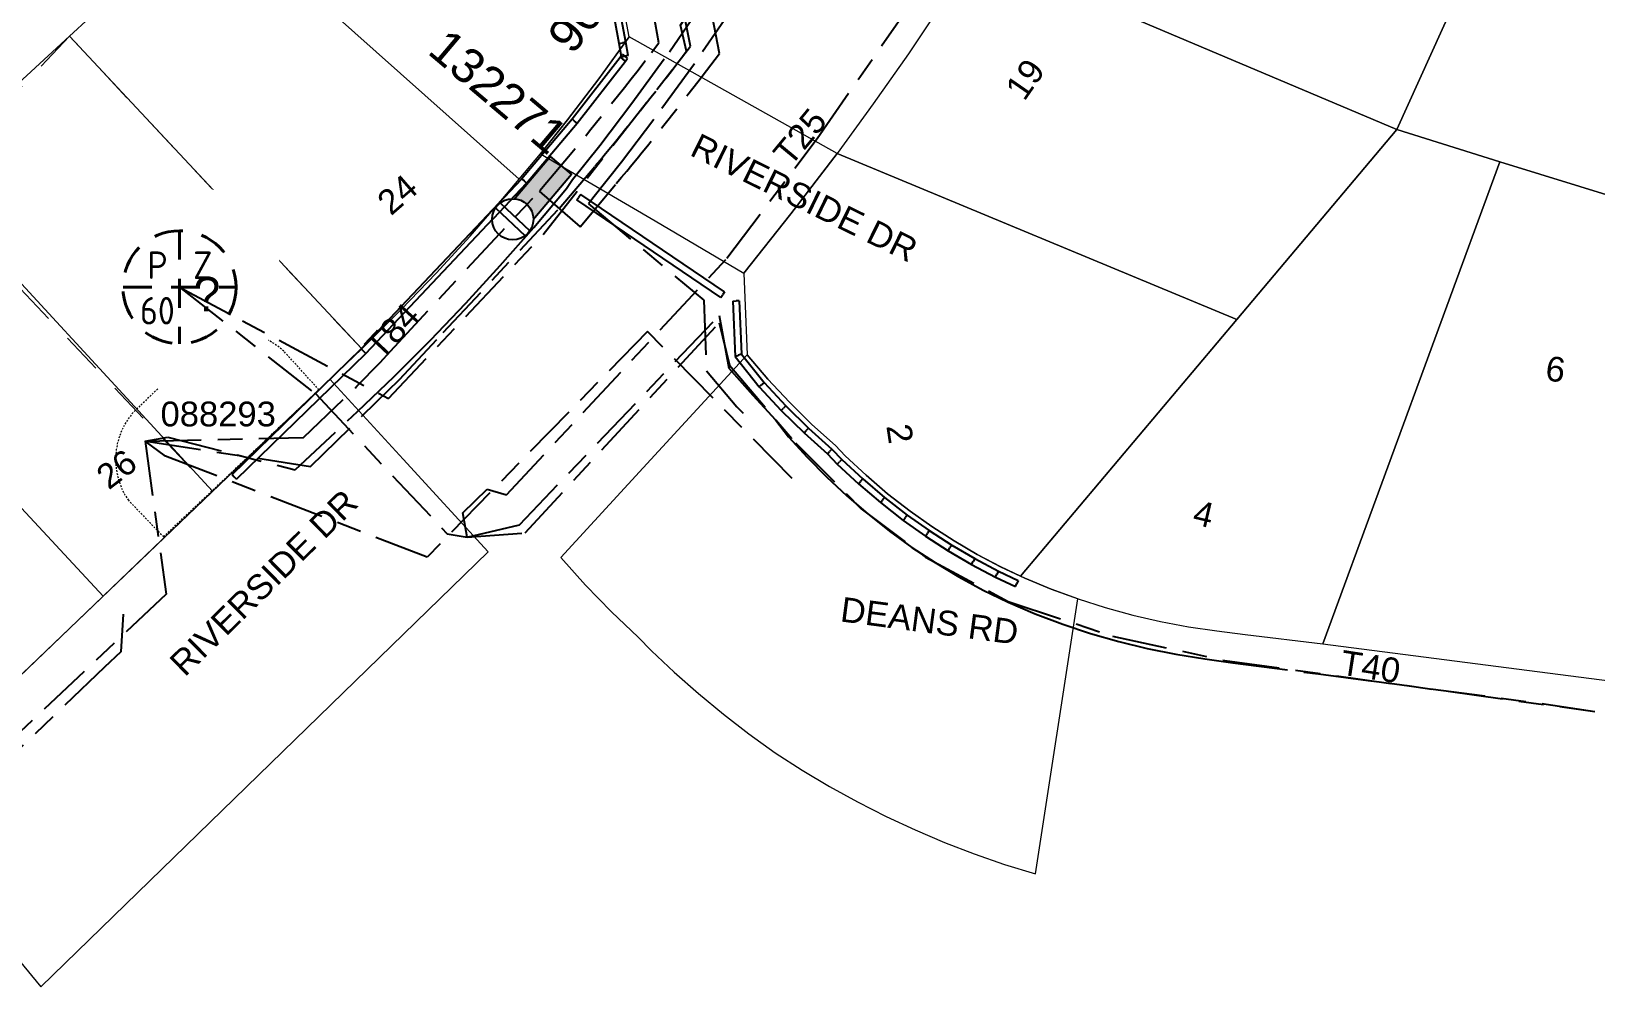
# Model space of a CAD drawing. Header units: metres. Extents: x 299140 to 300955, y 6226202 to 6227439.
# Drawn here: x 299782.6 to 299896.4, y 6226562.6 to 6226632.1 of the extents above; entities that cross this region are included whole.
import ezdxf
from ezdxf.enums import TextEntityAlignment as Align

# ---------------------------------------------------------------- set-up
doc = ezdxf.new("R2010")
doc.units = ezdxf.units.M
for name, pattern in [('Cable Exist UG', [8.2, 4, -1.2, 1.8, -1.2]), ('Dash', [5, 3, -2]), ('HIDDEN', [0.375, 0.25, -0.125]), ('HIDDEN2', [0.1875, 0.125, -0.0625])]:
    doc.linetypes.add(name, pattern=pattern)
doc.layers.get('0').update_dxf_attribs({"color": 6})
for name, color, linetype, lineweight in [('Cadastre Developer_SP_EXT', 9, 'Continuous', 5), ('Cadastre Land Parcels_SP_EXT', 9, 'Continuous', 5), ('Cadastre Other Property_SP_EXT', 9, 'HIDDEN', 5), ('Cadastre Roads_SP_EXT', 9, 'Continuous', 5)]:
    doc.layers.add(name, color=color, linetype=linetype, lineweight=lineweight)
for name, color, linetype in [('Duct_SP_EXT', 7, 'Continuous'), ('Equip_LV_EXT', 7, 'Continuous'), ('Equip_SL_EXT', 7, 'Continuous'), ('Mains_HV_EXT', 7, 'Continuous'), ('Mains_LV_EXT', 7, 'Continuous'), ('Mains_LV_SL_EXT', 7, 'Continuous'), ('Mains_SL_EXT', 7, 'Continuous'), ('SupportsUG_SP_LV_EXT', 7, 'Continuous'), ('SupportsUG_SP_LV_SL_EXT', 7, 'Continuous')]:
    doc.layers.add(name, color=color, linetype=linetype)
doc.styles.add('COLUMN_LABEL', font='arial.ttf')
doc.styles.add('iecARIAL', font='arial.ttf', dxfattribs={"height": 2})
doc.styles.add('IESYMBOL1', font='isocp.shx')
doc.styles.add('POLE_LABEL', font='arial.ttf')
doc.styles.add('SLCP_LABEL', font='arial.ttf', dxfattribs={"height": 3.5})
doc.styles.get("Standard").update_dxf_attribs({"font": 'arial.ttf'})

# ---------------------------------------------------------------- blocks, each defined once
blk = doc.blocks.new('COLUMN_EXT')
blk.add_hatch(color=256).paths.add_polyline_path([(-1.49, 1.48), (-1.49, -1.49), (1.48, -1.49), (1.48, 1.48)])
blk.add_lwpolyline([(-1.49, -1.49), (1.48, -1.49), (1.48, 1.48), (-1.49, 1.48)], close=True)
for tag, height, style, flags, p in [('ASSET_NUM', 2.5, 'COLUMN_LABEL', 8, (2, 2)), ('STRUCTURE_PLANT_NUMBER', 0.2, 'POLE_LABEL', 9, (1.81, 0.03)), ('STREET_CODE', 0.2, 'COLUMN_LABEL', 9, (1.81, -0.2))]:
    blk.add_attdef(tag, text='', height=height, dxfattribs=dict(style=style, flags=flags)).set_placement(p, align=Align.MIDDLE_LEFT)
at = {"flags": 9}
for tag, p in [('COLUMN_TYPE', (1.81, -0.4)), ('OWNED_BY', (1.81, -0.6)), ('STATE', (1.81, -0.8)), ('USAGE', (1.81, -1)), ('LEGEND', (1.81, -1.2)), ('STREETNAME', (1.81, -1.6)), ('SUBURB', (1.81, -1.8)), ('LOCATION', (1.81, -1.4)), ('NOTES', (1.81, -2))]:
    blk.add_attdef(tag, text='', height=0.2, dxfattribs=at).set_placement(p, align=Align.MIDDLE_LEFT)
at = {"flags": 1}
blk.add_attdef('Z', (1.81, -2.35), '', height=0.2, dxfattribs=at)
blk = doc.blocks.new('PILLAR_EXT')
blk.add_hatch(color=256).paths.add_polyline_path([(-2.475, 0.99), (-2.475, -0.99), (2.475, -0.99), (2.475, 0.99)])
blk.add_lwpolyline([(-2.475, -0.99), (2.475, -0.99), (2.475, 0.99), (-2.475, 0.99)], close=True)
at = {"style": 'iecARIAL', "flags": 8}
blk.add_attdef('ASSET_NUM', (1.5, 3.5), '', height=2.5, dxfattribs=at)
for tag, p, flags in [('OWNED_BY', (0, -0.2), 9), ('STATE', (0, -0.4), 9), ('SUPPORT_TYPE', (0, -0.6), 9), ('USAGE', (0, -0.8), 9), ('LEGEND', (0, -1), 9), ('LOCATION', (0, -1.2), 9), ('STREETNAME', (0, -1.8), 9), ('SUBURB', (0, -2), 1), ('NOTES', (0, -1.4), 9), ('PARENT', (0, -1.6), 9)]:
    blk.add_attdef(tag, p, '', height=0.2, dxfattribs=dict(flags=flags))
blk = doc.blocks.new('LV_UG_LINKS_CLOSED_EXT')
blk.add_wipeout([(-1.06, 1.06), (-1.18, 0.92), (-1.29, 0.76), (-1.37, 0.59), (-1.43, 0.42), (-1.48, 0.23), (-1.49, 0.05), (-1.49, -0.14), (-1.46, -0.33), (-1.41, -0.51), (-1.33, -0.68), (-1.24, -0.84), (-1.12, -0.99), (-0.99, -1.12), (-0.84, -1.24), (-0.68, -1.33), (-0.51, -1.41), (-0.33, -1.46), (-0.14, -1.49), (0.05, -1.49), (0.23, -1.48), (0.42, -1.43), (0.59, -1.37), (0.76, -1.29), (0.92, -1.18), (1.06, -1.06), (1.18, -0.92), (1.29, -0.76), (1.37, -0.59), (1.43, -0.42), (1.48, -0.23), (1.49, -0.05), (1.49, 0.14), (1.46, 0.33), (1.41, 0.51), (1.33, 0.68), (1.24, 0.84), (1.12, 0.99), (0.99, 1.12), (0.84, 1.24), (0.68, 1.33), (0.51, 1.41), (0.33, 1.46), (0.14, 1.49), (-0.05, 1.49), (-0.23, 1.48), (-0.42, 1.43), (-0.59, 1.37), (-0.76, 1.29), (-0.92, 1.18)])
for p, q in [((-0.25, -1.48), (-0.25, 1.48)), ((0.25, -1.48), (0.25, 1.48))]:
    blk.add_line(p, q)
blk.add_circle((0, 0), 1.5)
at = {"flags": 9}
for tag, p in [('ACTUAL_STATUS', (0, 0)), ('CONSTRUCTED_VOLTAGE', (0, -0.2)), ('OPERATING_VOLTAGE', (0, -0.6)), ('ORIENTATION', (0, -0.8)), ('STATE', (0, -1)), ('SWITCH_TYPE', (0, -1.2)), ('NO_PHASES', (0, -0.4)), ('USAGE', (0, -1.4)), ('NOTES', (0, -1.6))]:
    blk.add_attdef(tag, text='', height=0.2, dxfattribs=at).set_placement(p, align=Align.MIDDLE_LEFT)
at = {"flags": 1}
blk.add_attdef('Z', (0, 0), '', height=0.2, dxfattribs=at)
blk = doc.blocks.new('SLCP_ZELL_EXT')
blk.add_wipeout([(-0.24, 7.5), (-0.71, 7.47), (-1.17, 7.41), (-1.64, 7.32), (-2.09, 7.21), (-2.54, 7.06), (-2.98, 6.89), (-3.41, 6.69), (-3.82, 6.46), (-4.22, 6.21), (-4.6, 5.93), (-4.96, 5.63), (-5.31, 5.31), (-5.63, 4.96), (-5.93, 4.6), (-6.21, 4.22), (-6.46, 3.82), (-6.69, 3.41), (-6.89, 2.98), (-7.06, 2.54), (-7.21, 2.09), (-7.32, 1.64), (-7.41, 1.17), (-7.47, 0.71), (-7.5, 0.24), (-7.5, -0.24), (-7.47, -0.71), (-7.41, -1.17), (-7.32, -1.64), (-7.21, -2.09), (-7.06, -2.54), (-6.89, -2.98), (-6.69, -3.41), (-6.46, -3.82), (-6.21, -4.22), (-5.93, -4.6), (-5.63, -4.96), (-5.31, -5.31), (-4.96, -5.63), (-4.6, -5.93), (-4.22, -6.21), (-3.82, -6.46), (-3.41, -6.69), (-2.98, -6.89), (-2.54, -7.06), (-2.09, -7.21), (-1.64, -7.32), (-1.17, -7.41), (-0.71, -7.47), (-0.24, -7.5), (0.24, -7.5), (0.71, -7.47), (1.17, -7.41), (1.64, -7.32), (2.09, -7.21), (2.54, -7.06), (2.98, -6.89), (3.41, -6.69), (3.82, -6.46), (4.22, -6.21), (4.6, -5.93), (4.96, -5.63), (5.31, -5.31), (5.63, -4.96), (5.93, -4.6), (6.21, -4.22), (6.46, -3.82), (6.69, -3.41), (6.89, -2.98), (7.06, -2.54), (7.21, -2.09), (7.32, -1.64), (7.41, -1.17), (7.47, -0.71), (7.5, -0.24), (7.5, 0.24), (7.47, 0.71), (7.41, 1.17), (7.32, 1.64), (7.21, 2.09), (7.06, 2.54), (6.89, 2.98), (6.69, 3.41), (6.46, 3.82), (6.21, 4.22), (5.93, 4.6), (5.63, 4.96), (5.31, 5.31), (4.96, 5.63), (4.6, 5.93), (4.22, 6.21), (3.82, 6.46), (3.41, 6.69), (2.98, 6.89), (2.54, 7.06), (2.09, 7.21), (1.64, 7.32), (1.17, 7.41), (0.71, 7.47), (0.24, 7.5)])
at = {"linetype": 'Dash', "lineweight": 40, "ltscale": 0.7}
for p, q in [((0, 4.11), (0, -4.11)), ((-4.11, 0), (4.11, 0))]:
    blk.add_line(p, q, dxfattribs=at)
blk.add_circle((0, 0), 4.11, dxfattribs=at)
at = {"lineweight": 40, "style": 'IESYMBOL1'}
for s, p in [('P', (-1.6, 0)), ('Z', (1.7, 0)), ('60', (-1.61, -3.31))]:
    blk.add_text(s, height=2, dxfattribs=at).set_placement(p, align=Align.BOTTOM_CENTER)
at = {"style": 'SLCP_LABEL'}
for tag, height, flags, p in [('ASSET_NUM', 2.5, 8, (2, 2)), ('STREET_CODE', 0.2, 9, (0, -0.2))]:
    blk.add_attdef(tag, text='', height=height, dxfattribs=dict(at, flags=flags)).set_placement(p, align=Align.MIDDLE_LEFT)
at = {"flags": 1}
blk.add_attdef('Z', (0, 0), '', height=0.2, dxfattribs=at)
at = {"flags": 9}
for tag, p in [('CONSTRUCTED_VOLTAGE', (0, -0.4)), ('CONTROL_TYPE', (0, -0.6)), ('OPERATING_VOLTAGE', (0, -1)), ('ORIENTATION', (0, -1.2)), ('NO_PHASES', (0, -0.8)), ('OWNED_BY', (0, -1.4)), ('STATE', (0, -2)), ('USAGE', (0, -1.6)), ('LOCATION', (0, -1.8)), ('NOTES', (0, -2.2))]:
    blk.add_attdef(tag, text='', height=0.2, dxfattribs=at).set_placement(p, align=Align.MIDDLE_LEFT)

msp = doc.modelspace()

# ---------------------------------------------------------------- linework, layer by layer
at = {"layer": 'Cadastre Developer_SP_EXT', "linetype": 'Dash'}
msp.add_lwpolyline([(299806.61, 6226609.04), (299785.35, 6226631.78), (299774.87, 6226620.68), (299795.77, 6226598.68), (299804.92, 6226607.41), (299806.61, 6226609.04)], close=True, dxfattribs=at)
at = {"layer": 'Cadastre Land Parcels_SP_EXT', "linetype": 'Continuous'}
for points in [[(299912.36, 6226650.69), (299896.75, 6226657.76), (299887.69, 6226637.74), (299881.91, 6226624.99), (299889.41, 6226622.65), (299898.13, 6226619.94), (299912.36, 6226650.69)], [(299887.69, 6226637.74), (299861.26, 6226655.32), (299858.94, 6226651.01), (299856.46, 6226646.61), (299853.9, 6226642.26), (299851.27, 6226637.96), (299881.91, 6226624.99), (299887.69, 6226637.74)], [(299819.23, 6226622.76), (299819.61, 6226623.23), (299821.57, 6226625.69), (299823.85, 6226628.69), (299826.07, 6226631.74), (299824.94, 6226637.82), (299807.1, 6226650.25), (299806.55, 6226650.63), (299806.02, 6226651.02), (299795.72, 6226641.32), (299818.06, 6226621.37), (299819.23, 6226622.76)], [(299806.94, 6226609.35), (299809.51, 6226611.92), (299812.03, 6226614.55), (299814.49, 6226617.23), (299816.89, 6226619.97), (299818.06, 6226621.37), (299795.72, 6226641.32), (299785.35, 6226631.78), (299806.61, 6226609.04), (299806.94, 6226609.35)], [(299870.27, 6226611.18), (299881.91, 6226624.99), (299851.27, 6226637.96), (299848.86, 6226634.2), (299846.38, 6226630.5), (299843.82, 6226626.85), (299841.19, 6226623.25), (299870.27, 6226611.18)], [(299804.3, 6226606.84), (299804.79, 6226607.31), (299806.61, 6226609.04), (299785.35, 6226631.78), (299774.47, 6226621.78), (299795.77, 6226598.68), (299804.3, 6226606.84)], [(299876.53, 6226587.59), (299889.41, 6226622.65), (299881.91, 6226624.99), (299870.27, 6226611.18), (299854.53, 6226592.5), (299854.84, 6226592.35), (299856.77, 6226591.56), (299858.72, 6226590.85), (299860.69, 6226590.22), (299862.7, 6226589.67), (299864.72, 6226589.2), (299866.76, 6226588.82), (299868.81, 6226588.52), (299870.88, 6226588.26), (299876.53, 6226587.59)], [(299870.27, 6226611.18), (299841.19, 6226623.25), (299837.83, 6226618.87), (299834.41, 6226614.54), (299834.65, 6226608.6), (299836.15, 6226606.83), (299837.72, 6226605.15), (299839.36, 6226603.54), (299841.07, 6226602), (299841.79, 6226601.26), (299843.3, 6226599.85), (299844.87, 6226598.5), (299846.51, 6226597.23), (299848.09, 6226596.11), (299849.72, 6226595.07), (299851.39, 6226594.09), (299853.09, 6226593.18), (299854.53, 6226592.5), (299870.27, 6226611.18)], [(299897.37, 6226584.89), (299901.78, 6226618.76), (299898.13, 6226619.94), (299889.41, 6226622.65), (299876.53, 6226587.59), (299897.37, 6226584.89)], [(299795.77, 6226598.68), (299774.47, 6226621.78), (299766.5, 6226613.99), (299787.8, 6226591.05), (299795.77, 6226598.68)], [(299787.8, 6226591.05), (299766.5, 6226613.99), (299758.54, 6226606.21), (299779.83, 6226583.42), (299787.8, 6226591.05)]]:
    msp.add_lwpolyline(points, close=True, dxfattribs=at)
msp.add_lwpolyline([(299774.47, 6226621.78), (299785.35, 6226631.78), (299785.35, 6226631.78), (299795.72, 6226641.32)], dxfattribs=at)
at = {"layer": 'Cadastre Other Property_SP_EXT', "linetype": 'HIDDEN2'}
msp.add_lwpolyline([(299792.19, 6226595.37), (299803.5, 6226606.06), (299800.95, 6226608.87), (299800.95, 6226608.87, 0.359717), (299795.02, 6226609.25), (299795.02, 6226609.25), (299789.98, 6226604.4), (299789.98, 6226604.4, 0.340177), (299789.62, 6226598.05), (299789.62, 6226598.05), (299792.19, 6226595.37)], format="xyb", close=True, dxfattribs=at)
at = {"layer": 'Cadastre Roads_SP_EXT', "linetype": 'Continuous'}
for points in [[(299837.83, 6226618.87), (299841.19, 6226623.25), (299826.07, 6226631.74), (299823.85, 6226628.69), (299821.57, 6226625.69), (299819.61, 6226623.23), (299827.95, 6226618.34), (299834.41, 6226614.54), (299837.83, 6226618.87)], [(299858.71, 6226590.85), (299856.76, 6226591.56), (299854.84, 6226592.35), (299854.53, 6226592.5), (299853.1, 6226593.18), (299851.39, 6226594.09), (299849.72, 6226595.07), (299848.09, 6226596.12), (299846.51, 6226597.23), (299844.87, 6226598.5), (299843.3, 6226599.85), (299841.79, 6226601.26), (299841.07, 6226602), (299839.36, 6226603.54), (299837.72, 6226605.15), (299836.15, 6226606.83), (299834.65, 6226608.6), (299827.09, 6226600.38), (299821.09, 6226593.85), (299822.9, 6226591.85), (299824.78, 6226589.92), (299826.72, 6226588.06), (299827.69, 6226587.08), (299829.34, 6226585.51), (299831.1, 6226583.96), (299832.92, 6226582.46), (299834.78, 6226581.03), (299836.69, 6226579.66), (299838.65, 6226578.4), (299840.65, 6226577.21), (299842.68, 6226576.09), (299844.75, 6226575.03), (299846.86, 6226574.05), (299849, 6226573.14), (299851.17, 6226572.31), (299853.37, 6226571.54), (299855.63, 6226570.86), (299858.71, 6226590.85)], [(299815.82, 6226594.27), (299809.64, 6226601.01), (299804.3, 6226606.84), (299772.16, 6226576.08), (299777.29, 6226569.88), (299783.27, 6226562.64), (299815.82, 6226594.27)]]:
    msp.add_lwpolyline(points, close=True, dxfattribs=at)
at = {"layer": 'Duct_SP_EXT'}
for p, q in [((299825.35, 6226631.25), (299824.13, 6226637.91)), ((299825.82, 6226631.34), (299824.6, 6226637.99)), ((299825.35, 6226631.25), (299825.58, 6226631.3)), ((299825.35, 6226631.25), (299825.58, 6226631.3)), ((299825.52, 6226630.29), (299825.35, 6226631.25)), ((299825.35, 6226631.25), (299825.35, 6226631.25)), ((299825.82, 6226631.34), (299825.58, 6226631.3)), ((299825.82, 6226631.34), (299825.58, 6226631.3)), ((299826, 6226630.37), (299825.82, 6226631.34)), ((299825.82, 6226631.34), (299825.82, 6226631.34)), ((299821.91, 6226625.76), (299825.41, 6226630.26)), ((299822.28, 6226625.46), (299825.79, 6226629.97)), ((299825.41, 6226630.26), (299825.57, 6226630.47)), ((299825.41, 6226630.26), (299825.41, 6226630.26)), ((299825.41, 6226630.26), (299825.6, 6226630.12)), ((299825.41, 6226630.26), (299825.6, 6226630.12)), ((299825.52, 6226630.29), (299825.76, 6226630.33)), ((299825.57, 6226630.47), (299825.76, 6226630.33)), ((299825.79, 6226629.97), (299825.6, 6226630.12)), ((299825.79, 6226629.97), (299825.6, 6226630.12)), ((299826, 6226630.37), (299825.76, 6226630.33)), ((299825.95, 6226630.18), (299825.76, 6226630.33)), ((299825.79, 6226629.97), (299825.95, 6226630.18)), ((299825.79, 6226629.97), (299825.79, 6226629.97)), ((299818.24, 6226621.4), (299821.91, 6226625.76)), ((299821.91, 6226625.76), (299822.1, 6226625.61)), ((299822.28, 6226625.46), (299822.1, 6226625.61)), ((299818.24, 6226621.4), (299818.42, 6226621.25)), ((299818.25, 6226621.41), (299818.42, 6226621.25)), ((299822.27, 6226619.87), (299822.4, 6226620.07)), ((299832.74, 6226612.78), (299822.27, 6226619.87)), ((299822.54, 6226620.27), (299822.4, 6226620.07)), ((299833.01, 6226613.18), (299822.54, 6226620.27)), ((299832.74, 6226612.78), (299832.87, 6226612.98)), ((299833.01, 6226613.18), (299832.87, 6226612.98)), ((299833.6, 6226612.5), (299833.84, 6226612.52)), ((299833.6, 6226612.5), (299833.78, 6226608.49)), ((299834.08, 6226612.53), (299833.84, 6226612.52)), ((299834.08, 6226612.53), (299834.25, 6226608.66)), ((299797.18, 6226599.9), (299806.58, 6226609.04)), ((299797.51, 6226599.56), (299806.92, 6226608.7)), ((299806.58, 6226609.04), (299806.75, 6226608.87)), ((299806.92, 6226608.7), (299806.75, 6226608.87)), ((299833.78, 6226608.49), (299834.01, 6226608.58)), ((299833.78, 6226608.49), (299835.52, 6226606.27)), ((299834.25, 6226608.66), (299834.01, 6226608.58)), ((299834.25, 6226608.66), (299835.89, 6226606.59)), ((299835.52, 6226606.27), (299835.7, 6226606.43)), ((299835.52, 6226606.27), (299837.12, 6226604.56)), ((299835.89, 6226606.59), (299835.7, 6226606.43)), ((299835.89, 6226606.59), (299837.47, 6226604.9)), ((299837.47, 6226604.9), (299837.29, 6226604.73)), ((299837.47, 6226604.9), (299839.12, 6226603.28)), ((299837.12, 6226604.56), (299837.29, 6226604.73)), ((299837.12, 6226604.56), (299838.79, 6226602.93)), ((299838.79, 6226602.93), (299838.95, 6226603.1)), ((299838.79, 6226602.93), (299840.49, 6226601.39)), ((299839.12, 6226603.28), (299838.95, 6226603.1)), ((299839.12, 6226603.28), (299840.82, 6226601.74)), ((299840.49, 6226601.39), (299840.65, 6226601.57)), ((299840.49, 6226601.39), (299841.2, 6226600.66)), ((299840.82, 6226601.74), (299840.65, 6226601.57)), ((299840.82, 6226601.74), (299841.54, 6226601)), ((299841.2, 6226600.66), (299841.37, 6226600.83)), ((299841.2, 6226600.66), (299842.74, 6226599.22)), ((299841.54, 6226601), (299841.37, 6226600.83)), ((299841.54, 6226601), (299843.06, 6226599.58)), ((299797.18, 6226599.9), (299797.34, 6226599.73)), ((299797.51, 6226599.56), (299797.34, 6226599.73)), ((299842.74, 6226599.22), (299842.9, 6226599.4)), ((299842.74, 6226599.22), (299844.34, 6226597.85)), ((299843.06, 6226599.58), (299842.9, 6226599.4)), ((299843.06, 6226599.58), (299844.65, 6226598.22)), ((299844.34, 6226597.85), (299844.49, 6226598.04)), ((299844.65, 6226598.22), (299844.49, 6226598.04)), ((299844.65, 6226598.22), (299846.3, 6226596.94)), ((299844.34, 6226597.85), (299846.01, 6226596.55)), ((299846.3, 6226596.94), (299846.15, 6226596.75)), ((299846.3, 6226596.94), (299847.89, 6226595.82)), ((299846.01, 6226596.55), (299846.15, 6226596.75)), ((299846.01, 6226596.55), (299847.62, 6226595.42)), ((299847.89, 6226595.82), (299847.76, 6226595.62)), ((299847.89, 6226595.82), (299849.53, 6226594.76)), ((299847.62, 6226595.42), (299847.76, 6226595.62)), ((299847.62, 6226595.42), (299849.28, 6226594.35)), ((299849.53, 6226594.76), (299849.4, 6226594.56)), ((299849.53, 6226594.76), (299851.21, 6226593.78)), ((299849.28, 6226594.35), (299849.4, 6226594.56)), ((299849.28, 6226594.35), (299850.98, 6226593.36)), ((299850.98, 6226593.36), (299851.09, 6226593.57)), ((299851.21, 6226593.78), (299851.09, 6226593.57)), ((299851.21, 6226593.78), (299852.93, 6226592.86)), ((299850.98, 6226593.36), (299852.72, 6226592.43)), ((299852.72, 6226592.43), (299852.82, 6226592.65)), ((299852.72, 6226592.43), (299854.16, 6226591.74)), ((299852.93, 6226592.86), (299852.82, 6226592.65)), ((299852.93, 6226592.86), (299854.37, 6226592.18)), ((299854.16, 6226591.74), (299854.27, 6226591.96)), ((299854.37, 6226592.18), (299854.27, 6226591.96))]:
    msp.add_line(p, q, dxfattribs=at)
at = {"layer": 'Mains_HV_EXT', "linetype": 'Cable Exist UG'}
for points in [[(299890.73, 6226770.43), (299899.09, 6226766.81), (299899.09, 6226766.81), (299894.86, 6226757.48), (299884.58, 6226734.8), (299854.95, 6226669.71), (299850.57, 6226661.06), (299842.98, 6226647.44), (299842.98, 6226647.44), (299830.81, 6226629.76), (299827.86, 6226625.71), (299825.51, 6226622.62), (299823.52, 6226620.11), (299823.1, 6226619.59), (299831.49, 6226612.59), (299831.49, 6226612.59), (299831.69, 6226607.45), (299833.91, 6226604.83), (299834.36, 6226604.35)], [(299790.85, 6226602.33), (299792.39, 6226591.19), (299792.39, 6226591.19), (299772.89, 6226572.8)]]:
    msp.add_lwpolyline(points, dxfattribs=at)
at = {"layer": 'Mains_LV_EXT', "linetype": 'Cable Exist UG'}
msp.add_lwpolyline([(299814.28, 6226595.33), (299818.51, 6226595.66), (299832.61, 6226610.92), (299833.36, 6226607.84), (299838.16, 6226602.19), (299842.95, 6226597.41), (299847.62, 6226593.89), (299853.64, 6226590.66), (299861.23, 6226588.15), (299869.39, 6226586.37), (299896.31, 6226582.66)], dxfattribs=at)
at = {"layer": 'Mains_SL_EXT', "linetype": 'Cable Exist UG'}
msp.add_lwpolyline([(299814.28, 6226595.33), (299818.1, 6226596.24), (299832.62, 6226611.47), (299833.31, 6226607.64), (299835.06, 6226605.66), (299836.71, 6226603.87), (299837.65, 6226602.64), (299839.01, 6226601.15), (299840.42, 6226599.72), (299841.89, 6226598.34), (299843.42, 6226597.03), (299845.01, 6226595.78), (299846.64, 6226594.6), (299848.32, 6226593.5), (299850.05, 6226592.46), (299851.82, 6226591.49), (299853.64, 6226590.6), (299855.61, 6226589.76), (299857.61, 6226589), (299859.63, 6226588.33), (299861.68, 6226587.74), (299863.75, 6226587.24), (299865.84, 6226586.82), (299867.93, 6226586.48), (299869.99, 6226586.2), (299876.22, 6226585.39), (299892.78, 6226583.2), (299896.3, 6226582.65)], dxfattribs=at)

# ---------------------------------------------------------------- block references
at = {"layer": 'SupportsUG_SP_LV_EXT'}
ref = msp.add_blockref('PILLAR_EXT', (299819.51, 6226620.5), dxfattribs=dict(at, rotation=49.76249749121077))
ref.add_attrib('ASSET_NUM', '132271', dxfattribs={"layer": '0', "height": 2.5, "rotation": 319.7467, "style": 'iecARIAL'}).set_placement((299821.01, 6226624), align=Align.MIDDLE_RIGHT)
at = {"layer": 'SupportsUG_SP_LV_SL_EXT'}
ref = msp.add_blockref('COLUMN_EXT', (299826.13, 6226639.55), dxfattribs=dict(at, rotation=148.8614926547726))
ref.add_attrib('ASSET_NUM', '901840', dxfattribs={"layer": '0', "height": 2.5, "rotation": 51.9782, "style": 'COLUMN_LABEL'}).set_placement((299828.13, 6226640.3), align=Align.MIDDLE_RIGHT)

# ---------------------------------------------------------------- texts
at = {"layer": 'Cadastre Developer_SP_EXT'}
msp.add_text('2074', height=1.8, dxfattribs=at).set_placement((299789.02, 6226615.23))
at = {"layer": 'Cadastre Land Parcels_SP_EXT'}
for s, rotation, p in [('19', 55.39, (299854.81, 6226626.99)), ('24', 40.9974, (299808.74, 6226618.67)), ('26', 37.3501, (299796.97, 6226607.18)), ('6', 352.5, (299892.64, 6226606.76)), ('2', 278.5, (299844.77, 6226603.43)), ('26', 37.3508, (299788.21, 6226598.73)), ('4', 346.8, (299866.97, 6226596.31))]:
    msp.add_text(s, height=1.8, rotation=rotation, dxfattribs=at).set_placement(p)
at = {"layer": 'Cadastre Other Property_SP_EXT'}
msp.add_text('088293', height=1.8, dxfattribs=at).set_placement((299791.98, 6226603.4))
at = {"layer": 'Cadastre Roads_SP_EXT'}
for s, rotation, p in [('RIVERSIDE DR', 333.8579, (299830.39, 6226623.16)), ('RIVERSIDE DR', 44.5941, (299793.75, 6226585.12)), ('DEANS RD', 352.4692, (299841.36, 6226589.22))]:
    msp.add_text(s, height=1.8, rotation=rotation, dxfattribs=at).set_placement(p)
at = {"layer": 'Mains_LV_EXT'}
for s, rotation, p in [('T25', 50.3546, (299837.8, 6226622.22)), ('T84', 46.8964, (299808.03, 6226608.13)), ('T40', 351.1999, (299877.72, 6226585.36))]:
    msp.add_text(s, height=1.8, rotation=rotation, dxfattribs=at).set_placement(p)

# ---------------------------------------------------------------- next in the draw order: block references
at = {"layer": 'Equip_LV_EXT', "rotation": 226.9918464141325}
msp.add_blockref('LV_UG_LINKS_CLOSED_EXT', (299817.6, 6226618.46), dxfattribs=at)
at = {"layer": 'Equip_SL_EXT'}
ref = msp.add_blockref('SLCP_ZELL_EXT', (299793.36, 6226613.52), dxfattribs=at)
ref.add_attrib('ASSET_NUM', '?', dxfattribs={"layer": '0', "height": 2.5, "style": 'SLCP_LABEL'}).set_placement((299795.36, 6226614.27), align=Align.TOP_CENTER)

# ---------------------------------------------------------------- next in the draw order: linework, layer by layer
at = {"layer": 'Duct_SP_EXT'}
for p, q in [((299818.61, 6226621.09), (299822.28, 6226625.46)), ((299806.58, 6226609.04), (299818.25, 6226621.41)), ((299806.92, 6226608.7), (299818.6, 6226621.08)), ((299818.61, 6226621.09), (299818.42, 6226621.25)), ((299818.6, 6226621.08), (299818.42, 6226621.25))]:
    msp.add_line(p, q, dxfattribs=at)
at = {"layer": 'Mains_HV_EXT', "linetype": 'Cable Exist UG'}
for points in [[(299790.85, 6226602.33), (299792.52, 6226602.61), (299801.78, 6226600.24), (299801.78, 6226600.24), (299806.3, 6226604.47), (299808.98, 6226607.03), (299811.62, 6226609.67), (299814.18, 6226612.37), (299816.69, 6226615.09), (299819.14, 6226617.86), (299821.5, 6226620.7), (299821.95, 6226621.36), (299823.93, 6226623.84), (299826.26, 6226626.9), (299829, 6226630.64), (299841.64, 6226649.03), (299850.71, 6226665.47), (299850.71, 6226665.47), (299855.73, 6226675.97), (299893.04, 6226758.31), (299893.04, 6226758.31), (299895.59, 6226763.93), (299890.61, 6226770.54)], [(299837.92, 6226599.61), (299827.4, 6226610.3), (299811.37, 6226593.88), (299792.33, 6226601.24), (299790.85, 6226602.33)]]:
    msp.add_lwpolyline(points, dxfattribs=at)
at = {"layer": 'Mains_LV_EXT', "linetype": 'Cable Exist UG'}
for points in [[(299819.51, 6226620.5), (299822.51, 6226617.91), (299822.51, 6226617.91), (299825.13, 6226621.06), (299825.13, 6226621.06, 0.010448), (299831.06, 6226628.47), (299831.06, 6226628.47), (299832.64, 6226630.53), (299830.54, 6226641.58)], [(299790.94, 6226602.32), (299802.88, 6226600.49), (299802.88, 6226600.49), (299807.67, 6226605.15), (299809.35, 6226606.8), (299812.55, 6226610.22), (299812.55, 6226610.22), (299820.97, 6226619.25), (299823.6, 6226622.34), (299823.6, 6226622.34, 0.010448), (299829.47, 6226629.68), (299829.47, 6226629.68), (299830.52, 6226631.06), (299828.71, 6226640.28)], [(299789.27, 6226589.75), (299789.09, 6226587), (299789.09, 6226587), (299787.91, 6226585.88), (299773.58, 6226572.14), (299769.88, 6226574.37), (299769.88, 6226574.37), (299764.78, 6226574.66), (299747.22, 6226593.25), (299746.92, 6226593.56), (299745.74, 6226594.54), (299745.74, 6226594.54), (299742.17, 6226598.52), (299742.17, 6226598.52, -0.138054), (299736.52, 6226608.95), (299736.52, 6226608.95), (299736.17, 6226610.27), (299736.17, 6226610.27), (299732.28, 6226626.21)]]:
    msp.add_lwpolyline(points, format="xyb", dxfattribs=at)
for points in [[(299814.28, 6226595.33), (299813.97, 6226597.11), (299815.73, 6226598.82), (299817.14, 6226598.41), (299833.18, 6226615.63), (299839.75, 6226624.35), (299847.12, 6226634.95)], [(299790.94, 6226602.32), (299802.38, 6226602.59), (299802.38, 6226602.59), (299806.27, 6226606.32), (299807.95, 6226608.05), (299808.71, 6226608.86), (299808.71, 6226608.86), (299819.51, 6226620.5)]]:
    msp.add_lwpolyline(points, dxfattribs=at)
at = {"layer": 'Mains_LV_SL_EXT', "linetype": 'Cable Exist UG'}
msp.add_lwpolyline([(299819.56, 6226620.56, 0.0145), (299827.7, 6226630.6), (299827.7, 6226630.6), (299828.23, 6226631.29), (299826.84, 6226639.07), (299826.13, 6226639.55)], format="xyb", dxfattribs=at)
at = {"layer": 'Mains_SL_EXT', "linetype": 'Cable Exist UG'}
for points in [[(299793.36, 6226613.52), (299808.56, 6226605.43), (299819.82, 6226617.36), (299830.24, 6226630.68), (299829.81, 6226632.58), (299840.32, 6226648.85), (299842.42, 6226648.37), (299851.8, 6226665.8), (299857.03, 6226677.8)], [(299793.36, 6226613.52), (299803.24, 6226605.78), (299812.84, 6226595.59), (299814.28, 6226595.33)]]:
    msp.add_lwpolyline(points, dxfattribs=at)

doc.saveas('drawing.dxf')
